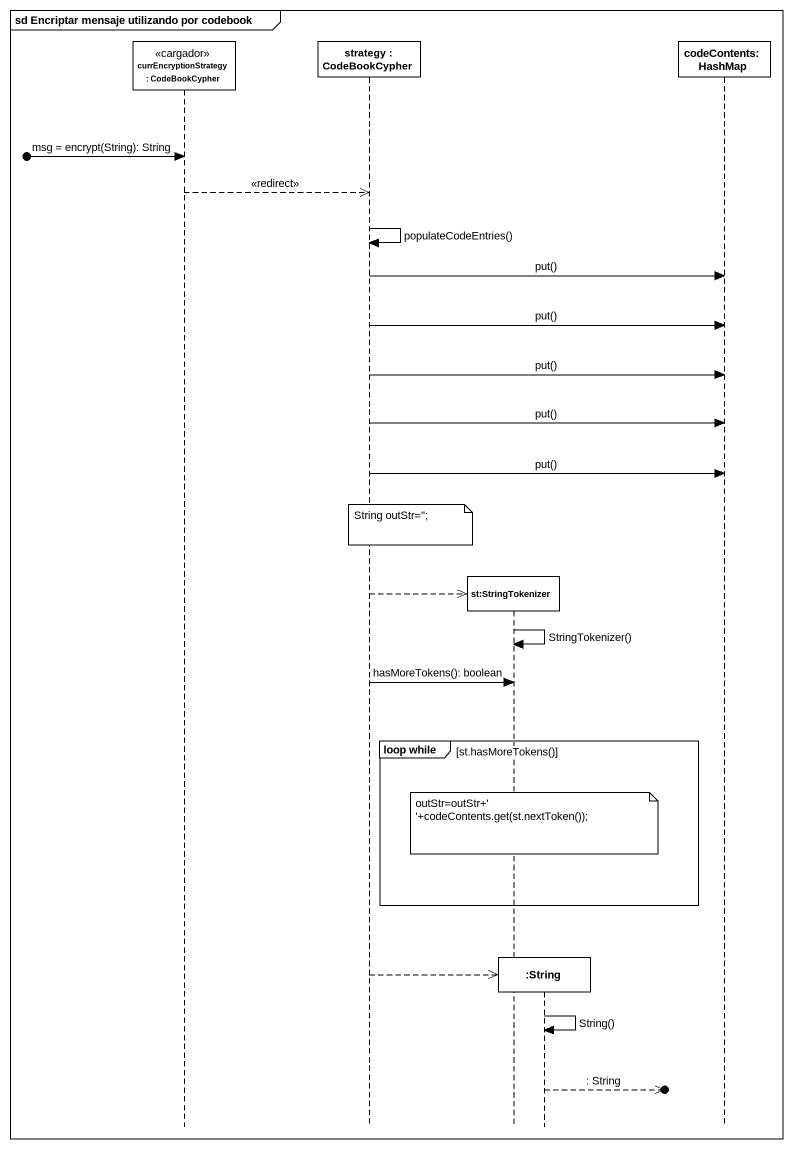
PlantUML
@startuml
mainframe sd Encriptar mensaje utilizando por codebook
hide footbox
participant "currEncryptionStrategy : CodeBookCypher" as currEncryptionStrategy <<cargador>>
participant "strategy : CodeBookCypher" as strategy
participant "st:StringTokenizer" as st_StringTokenizer
participant ":String" as String
participant "codeContents: HashMap" as codeContents_HashMap

[o-> currEncryptionStrategy : msg = encrypt(String): String
currEncryptionStrategy -->> strategy : <<redirect>>
strategy -> strategy : populateCodeEntries()
strategy -> codeContents_HashMap : put()
strategy -> codeContents_HashMap : put()
strategy -> codeContents_HashMap : put()
strategy -> codeContents_HashMap : put()
strategy -> codeContents_HashMap : put()
note over strategy : String outStr='';
strategy -->> st_StringTokenizer **
st_StringTokenizer -> st_StringTokenizer : StringTokenizer()
strategy -> st_StringTokenizer : hasMoreTokens(): boolean
group loop while [st.hasMoreTokens()]
  note over String : outStr=outStr+' '+codeContents.get(st.nextToken());
end
strategy -->> String **
String -> String : String()
String -->>o] : : String
@enduml
